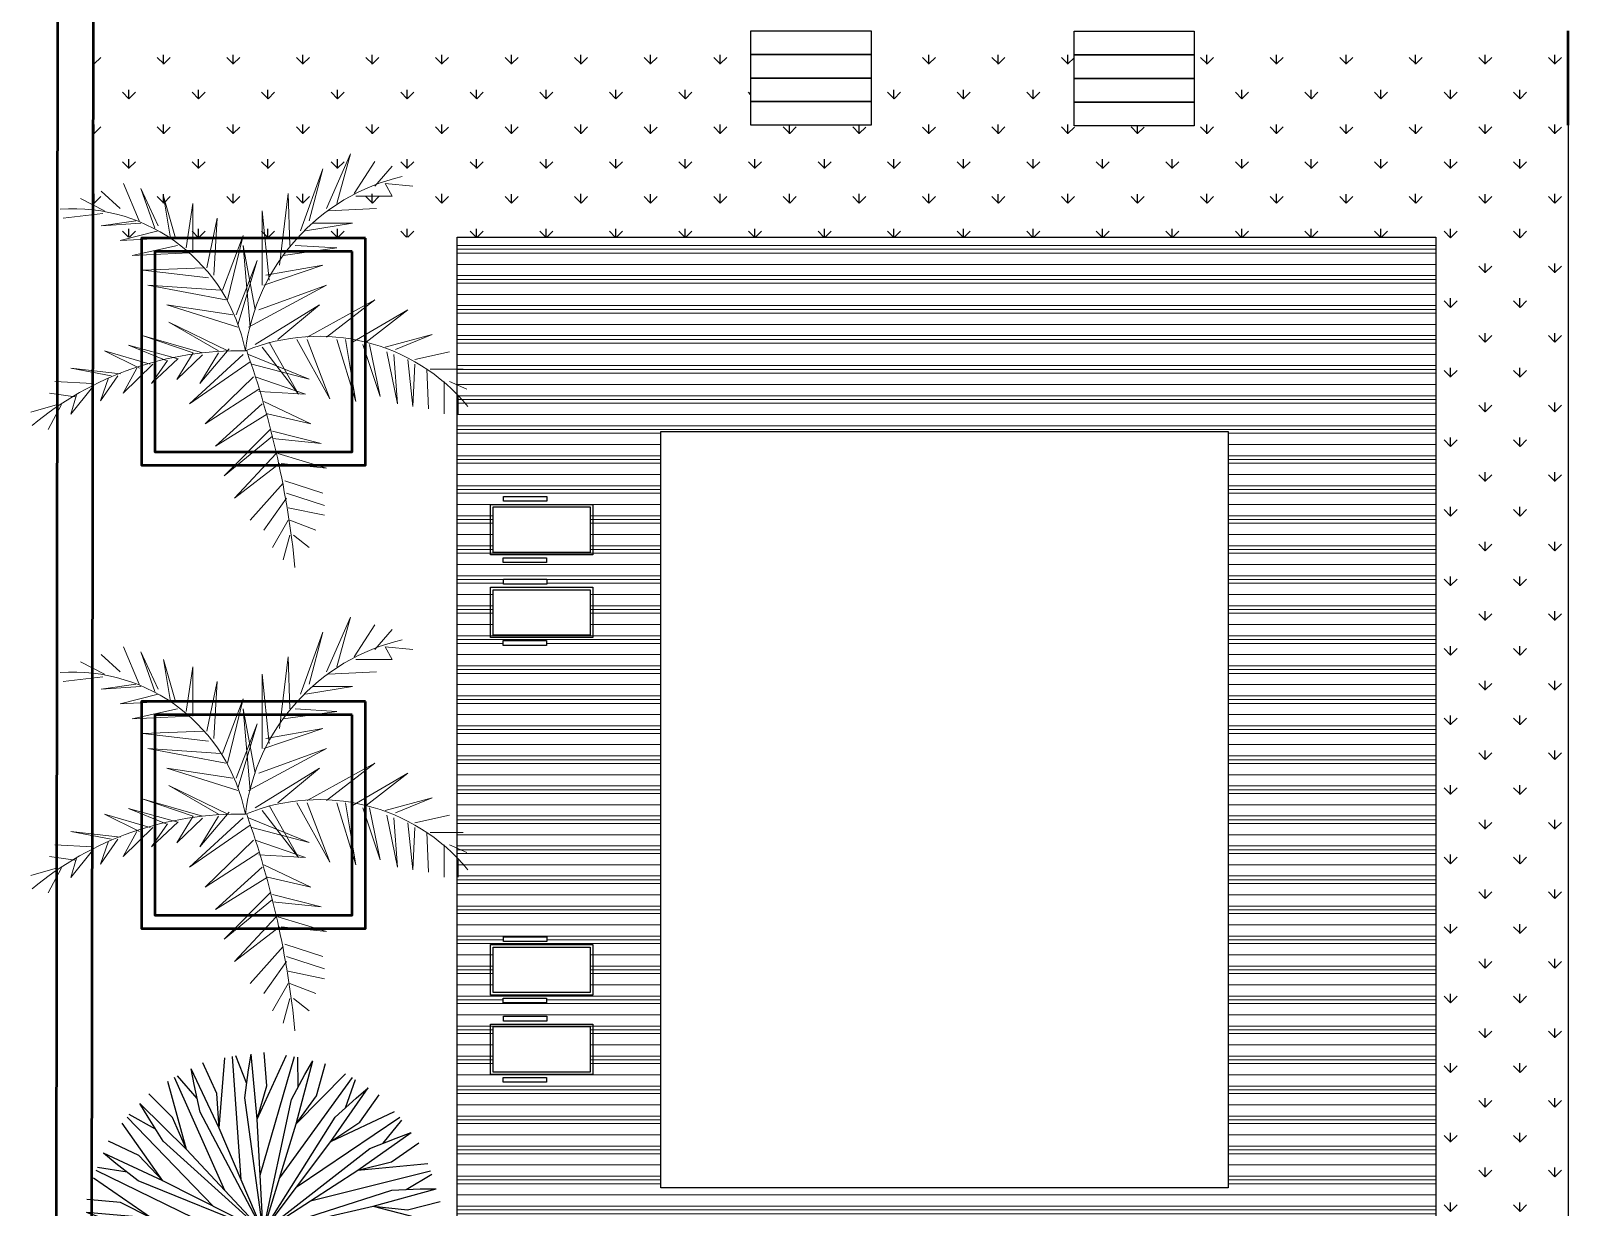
# Model space of a CAD drawing. Header units: millimetres. Extents: x 1521 to 3683, y 1649 to 3322.
# Drawn here: x 1536.54 to 1548.74, y 1670.84 to 1680.17 of the extents above; entities that cross this region are included whole.
import ezdxf

# ---------------------------------------------------------------- set-up
doc = ezdxf.new("R2010")
doc.units = ezdxf.units.MM
doc.header["$LTSCALE"] = 0.1
doc.layers.add('HA', color=74, linetype='Continuous')
doc.layers.add('landscape', color=84, linetype='Continuous', lineweight=9)
doc.layers.add('WALL', color=7, linetype='Continuous', lineweight=50)

# ---------------------------------------------------------------- blocks, each defined once
blk = doc.blocks.new('A$C428B26A6')
for points in [[(-1.63, 0.132), (-1.63, 0.666), (-0.548, 0.666), (-0.548, 0.132)], [(-1.492, 0.698), (-1.492, 0.749), (-1.033, 0.749), (-1.033, 0.698)], [(-1.603, 0.158), (-1.603, 0.639), (-0.575, 0.639), (-0.575, 0.158)], [(-1.496, 0.05), (-1.496, 0.101), (-1.037, 0.101), (-1.037, 0.05)]]:
    blk.add_lwpolyline(points, close=True)
blk = doc.blocks.new('TR2')
for p, q in [((-0.46, 1.077), (-0.4, 1.806)), ((-0.23, 0.538), (-0.32, 1.822)), ((-0.173, 1.536), (-0.285, 1.828)), ((-0.153, 1.682), (-0.125, 1.845)), ((-0.064, 1.169), (-0.125, 1.845)), ((-0.064, 1.169), (0.242, 1.834)), ((-0.032, 0.585), (0.323, 1.821)), ((0.34, 1.12), (0.514, 1.777)), ((0.363, 1.503), (0.358, 1.815)), ((0.432, 1.633), (0.514, 1.777)), ((-0.4, 0.427), (-0.924, 1.603)), ((-0.688, 1.385), (-0.893, 1.62)), ((-0.46, 1.077), (-0.749, 1.691)), ((-0.719, 1.528), (-0.749, 1.691)), ((-0.193, 1.391), (-0.153, 1.682)), ((0.17, 0.56), (0.926, 1.601)), ((0.294, 1.373), (0.432, 1.633)), ((0.34, 1.12), (0.854, 1.641)), ((-0.8, 0.855), (-0.994, 1.56)), ((-0.657, 1.241), (-0.719, 1.528)), ((0.703, 0.936), (1.09, 1.494)), ((0.855, 1.288), (0.957, 1.583)), ((0.964, 1.387), (1.09, 1.494)), ((-0.8, 0.855), (-1.282, 1.333)), ((-1.198, 1.19), (-1.282, 1.333)), ((0, 0), (-0.193, 1.391)), ((0, 0), (0.294, 1.373)), ((0.746, 1.189), (0.964, 1.387)), ((-1.044, 0.529), (-1.467, 1.126)), ((-0.522, 0.265), (-1.416, 1.19)), ((-1.12, 1.066), (-1.393, 1.217)), ((-1.042, 0.941), (-1.198, 1.19)), ((0, 0), (-0.657, 1.241)), ((0, 0), (0.746, 1.189)), ((0.351, 0.468), (1.418, 1.188)), ((0.703, 0.936), (1.364, 1.249)), ((1.244, 0.918), (1.44, 1.16)), ((0.981, 0.64), (1.536, 1.031)), ((1.108, 0.863), (1.38, 0.973)), ((1.38, 0.973), (1.536, 1.031)), ((-1.044, 0.529), (-1.661, 0.814)), ((-1.533, 0.709), (-1.661, 0.814)), ((0, 0), (-1.042, 0.941)), ((0, 0), (1.108, 0.863)), ((-1.417, 0.618), (-1.725, 0.667)), ((-1.301, 0.528), (-1.533, 0.709)), ((0.981, 0.64), (1.709, 0.708)), ((-1.162, 0.14), (-1.764, 0.557)), ((-0.581, 0.07), (-1.738, 0.634)), ((0, 0), (-1.301, 0.528)), ((0.49, 0.32), (1.739, 0.631)), ((1.483, 0.437), (1.75, 0.598)), ((0, 0), (1.336, 0.432)), ((1.14, 0.266), (1.796, 0.444)), ((1.336, 0.432), (1.63, 0.443)), ((1.63, 0.443), (1.796, 0.444)), ((-1.162, 0.14), (-1.839, 0.197)), ((-1.683, 0.142), (-1.839, 0.197)), ((1.14, 0.266), (1.848, 0.08)), ((-0.57, -0.133), (-1.85, 0.001)), ((-1.543, 0.096), (-1.849, 0.037)), ((-1.403, 0.051), (-1.683, 0.142)), ((0, 0), (-1.403, 0.051)), ((0, 0), (-1.336, -0.432)), ((0, 0), (-1.108, -0.863)), ((0, 0), (-0.746, -1.189)), ((0, 0), (-0.294, -1.373)), ((0, 0), (1.403, -0.051)), ((0, 0), (1.301, -0.528)), ((0, 0), (1.042, -0.941)), ((0, 0), (0.657, -1.241)), ((0, 0), (0.193, -1.391)), ((0.57, 0.133), (1.85, -0.001)), ((-1.14, -0.266), (-1.848, -0.08)), ((0.581, -0.07), (1.738, -0.634)), ((1.162, -0.14), (1.764, -0.557)), ((1.162, -0.14), (1.839, -0.197)), ((1.403, -0.051), (1.683, -0.142)), ((1.543, -0.096), (1.849, -0.037)), ((1.683, -0.142), (1.839, -0.197)), ((-1.14, -0.266), (-1.796, -0.444)), ((0.522, -0.265), (1.416, -1.19)), ((-1.63, -0.443), (-1.796, -0.444)), ((-1.483, -0.437), (-1.75, -0.598)), ((-0.49, -0.32), (-1.739, -0.631)), ((-1.336, -0.432), (-1.63, -0.443)), ((-0.351, -0.468), (-1.418, -1.188)), ((0.4, -0.427), (0.924, -1.603)), ((-0.17, -0.56), (-0.926, -1.601)), ((0.032, -0.585), (-0.323, -1.821)), ((0.23, -0.538), (0.32, -1.822)), ((1.044, -0.529), (1.467, -1.126)), ((1.044, -0.529), (1.661, -0.814)), ((1.301, -0.528), (1.533, -0.709)), ((1.417, -0.618), (1.725, -0.667)), ((-0.981, -0.64), (-1.709, -0.708)), ((-0.981, -0.64), (-1.536, -1.031)), ((1.533, -0.709), (1.661, -0.814)), ((-1.244, -0.918), (-1.44, -1.16)), ((-1.108, -0.863), (-1.38, -0.973)), ((-0.703, -0.936), (-1.364, -1.249)), ((-0.703, -0.936), (-1.09, -1.494)), ((0.8, -0.855), (0.994, -1.56)), ((0.8, -0.855), (1.282, -1.333)), ((1.042, -0.941), (1.198, -1.19)), ((-1.38, -0.973), (-1.536, -1.031)), ((0.46, -1.077), (0.4, -1.806)), ((0.46, -1.077), (0.749, -1.691)), ((1.12, -1.066), (1.393, -1.217)), ((-0.746, -1.189), (-0.964, -1.387)), ((-0.34, -1.12), (-0.854, -1.641)), ((-0.34, -1.12), (-0.514, -1.777)), ((0.064, -1.169), (-0.242, -1.834)), ((0.064, -1.169), (0.125, -1.845)), ((0.657, -1.241), (0.719, -1.528)), ((1.198, -1.19), (1.282, -1.333)), ((-0.964, -1.387), (-1.09, -1.494)), ((-0.855, -1.288), (-0.957, -1.583)), ((-0.294, -1.373), (-0.432, -1.633)), ((0.193, -1.391), (0.153, -1.682)), ((0.688, -1.385), (0.893, -1.62)), ((-0.363, -1.503), (-0.358, -1.815)), ((0.173, -1.536), (0.285, -1.828)), ((0.719, -1.528), (0.749, -1.691)), ((-0.432, -1.633), (-0.514, -1.777)), ((0.153, -1.682), (0.125, -1.845))]:
    blk.add_line(p, q)
for points in [[(0, 0), (-0.064, 1.169), (0.038, 1.516), (0.009, 1.863)], [(0, 0), (-0.46, 1.077), (-0.482, 1.437), (-0.628, 1.754)], [(0, 0), (0.34, 1.12), (0.554, 1.411), (0.646, 1.748)], [(0, 0), (-0.8, 0.855), (-0.945, 1.186), (-1.19, 1.433)], [(0, 0), (0.703, 0.936), (1.003, 1.136), (1.205, 1.421)], [(0, 0), (-1.044, 0.529), (-1.293, 0.791), (-1.609, 0.94)], [(0, 0), (0.981, 0.64), (1.332, 0.725), (1.618, 0.923)], [(0, 0), (-1.162, 0.14), (-1.486, 0.301), (-1.833, 0.333)], [(0, 0), (1.14, 0.266), (1.499, 0.225), (1.837, 0.314)], [(0, 0), (-1.14, -0.266), (-1.499, -0.225), (-1.837, -0.314)], [(0, 0), (-0.981, -0.64), (-1.332, -0.725), (-1.618, -0.923)], [(0, 0), (-0.703, -0.936), (-1.003, -1.136), (-1.205, -1.421)], [(0, 0), (-0.34, -1.12), (-0.554, -1.411), (-0.646, -1.748)], [(0, 0), (0.064, -1.169), (-0.038, -1.516), (-0.009, -1.863)], [(0, 0), (0.46, -1.077), (0.482, -1.437), (0.628, -1.754)], [(0, 0), (1.044, -0.529), (1.293, -0.791), (1.609, -0.94)], [(0, 0), (0.8, -0.855), (0.945, -1.186), (1.19, -1.433)], [(0, 0), (1.162, -0.14), (1.486, -0.301), (1.833, -0.333)]]:
    blk.add_lwpolyline(points)
blk = doc.blocks.new('tree')
at = {"layer": 'landscape'}
for p, q in [((2836.2685, -1270.9671), (2836.416, -1270.6359)), ((2836.416, -1270.6359), (2836.3317, -1270.937)), ((2836.4371, -1270.8768), (2836.5635, -1270.681)), ((2836.5635, -1270.8316), (2836.6689, -1270.7111)), ((2835.1306, -1271.0424), (2835.0358, -1270.8165)), ((2835.1411, -1270.8466), (2835.2254, -1271.0875)), ((2835.2465, -1271.0725), (2835.1411, -1270.8466)), ((2836.6267, -1270.8165), (2836.7953, -1270.8316)), ((2836.6689, -1270.8918), (2836.6267, -1270.8165)), ((2834.9199, -1270.9821), (2834.7724, -1270.9069)), ((2835.0147, -1270.9671), (2834.8988, -1270.8617)), ((2835.2781, -1270.8918), (2835.3202, -1271.1478)), ((2835.3518, -1271.1478), (2835.2781, -1270.8918)), ((2835.984, -1271.3134), (2836.0367, -1270.8768)), ((2836.0367, -1270.8768), (2836.0472, -1271.1929)), ((2836.4476, -1270.8918), (2836.6689, -1270.8918)), ((2834.9093, -1270.9972), (2834.667, -1271.0273)), ((2835.6047, -1271.0273), (2835.5415, -1271.3284)), ((2835.5836, -1271.3736), (2835.6047, -1271.0273)), ((2835.8786, -1270.9821), (2835.9208, -1271.4037)), ((2835.8786, -1271.4338), (2835.8786, -1270.9821)), ((2836.279, -1270.9821), (2836.574, -1270.9671)), ((2834.8988, -1271.0725), (2835.1095, -1271.0424)), ((2835.1411, -1271.0574), (2834.8988, -1271.0725)), ((2835.0147, -1271.1628), (2835.2465, -1271.1026)), ((2836.1421, -1271.1026), (2836.4265, -1271.0574)), ((2836.4265, -1271.0574), (2836.1842, -1271.0574)), ((2835.2992, -1271.1478), (2835.0147, -1271.1628)), ((2835.0884, -1271.2532), (2835.3624, -1271.1929)), ((2835.7628, -1271.1327), (2835.6363, -1271.4639)), ((2835.6679, -1271.5242), (2835.7628, -1271.1327)), ((2835.7628, -1271.1929), (2835.8365, -1271.5844)), ((2835.8049, -1271.6898), (2835.7628, -1271.1929)), ((2836.0051, -1271.2532), (2836.3317, -1271.208)), ((2836.3317, -1271.208), (2836.0788, -1271.1929)), ((2835.4361, -1271.2381), (2835.0884, -1271.2532)), ((2835.847, -1271.2833), (2835.7206, -1271.6145)), ((2835.7311, -1271.6747), (2835.847, -1271.2833)), ((2835.8892, -1271.4338), (2836.2474, -1271.3134)), ((2836.2474, -1271.3134), (2835.8997, -1271.3736)), ((2835.1833, -1271.4338), (2835.6258, -1271.4639)), ((2835.6574, -1271.5242), (2835.1833, -1271.4338)), ((2836.2685, -1271.4338), (2835.7944, -1271.6898)), ((2835.8576, -1271.5844), (2836.2685, -1271.4338)), ((2835.2992, -1271.5543), (2835.6995, -1271.6145)), ((2835.7311, -1271.6898), (2835.2992, -1271.5543)), ((2835.8365, -1271.7952), (2836.2263, -1271.5543)), ((2836.2263, -1271.5543), (2835.9735, -1271.7651)), ((2836.4265, -1271.7801), (2836.7637, -1271.5844)), ((2836.7637, -1271.5844), (2836.5108, -1271.7801)), ((2835.3109, -1271.6588), (2835.6127, -1271.8336)), ((2835.6698, -1271.8336), (2835.3109, -1271.6588)), ((2835.1477, -1271.7404), (2835.4577, -1271.8453)), ((2835.5148, -1271.8453), (2835.1477, -1271.7404)), ((2836.0999, -1272.0963), (2835.9208, -1271.7801)), ((2836.0894, -1271.7651), (2836.2896, -1272.1264)), ((2836.2896, -1272.1264), (2836.1526, -1271.7651)), ((2836.6267, -1271.8102), (2836.9112, -1271.735)), ((2836.9112, -1271.735), (2836.6899, -1271.8253)), ((2835.0662, -1271.7987), (2835.2946, -1271.8919)), ((2835.3598, -1271.8803), (2835.0662, -1271.7987)), ((2835.3598, -1272.0085), (2835.4577, -1271.8453)), ((2835.5148, -1271.8569), (2835.3598, -1272.0085)), ((2835.7628, -1271.8554), (2835.4361, -1272.1565)), ((2835.678, -1271.822), (2835.4985, -1272.0318)), ((2835.4985, -1272.0318), (2835.6127, -1271.8453)), ((2835.7944, -1271.8554), (2836.1631, -1272.006)), ((2835.8786, -1271.8102), (2836.0999, -1272.0963)), ((2836.4897, -1271.7952), (2836.5951, -1272.1114)), ((2836.5951, -1272.1114), (2836.5319, -1271.7952)), ((2836.6373, -1271.8403), (2836.7005, -1272.1565)), ((2836.7005, -1272.1565), (2836.6794, -1271.8554)), ((2836.8058, -1271.8855), (2837.0166, -1271.8403)), ((2834.7154, -1271.9385), (2834.9601, -1271.9852)), ((2835.0172, -1271.9735), (2834.7154, -1271.9385)), ((2835.368, -1271.8803), (2835.2048, -1272.0318)), ((2835.2048, -1272.0318), (2835.3027, -1271.8919)), ((2835.4361, -1272.1565), (2835.8049, -1271.9006)), ((2836.1631, -1272.006), (2835.8154, -1271.9156)), ((2836.7637, -1271.8855), (2836.7953, -1272.1716)), ((2836.7953, -1272.1716), (2836.8058, -1271.9156)), ((2836.8796, -1271.9457), (2836.8901, -1272.1866)), ((2836.9007, -1271.9457), (2837.1008, -1271.9457)), ((2834.8459, -1272.0318), (2834.6175, -1272.0201)), ((2834.8459, -1272.0551), (2834.7154, -1272.2183)), ((2835.0009, -1271.9852), (2834.8949, -1272.1367)), ((2834.8949, -1272.1367), (2834.9438, -1271.9968)), ((2835.826, -1271.9909), (2835.531, -1272.277)), ((2835.8365, -1271.9909), (2836.1421, -1272.0963)), ((2834.7399, -1272.1134), (2834.5849, -1272.0901)), ((2834.7154, -1272.2183), (2834.748, -1272.1017)), ((2835.531, -1272.277), (2835.8576, -1272.0662)), ((2836.1421, -1272.0963), (2835.8576, -1272.0812)), ((2834.6339, -1272.16), (2834.4707, -1272.2066)), ((2834.6583, -1272.16), (2834.5768, -1272.3115)), ((2835.8786, -1272.1565), (2835.5942, -1272.4125)), ((2835.5942, -1272.4125), (2835.9103, -1272.2168)), ((2835.9419, -1272.3221), (2836.2369, -1272.3974)), ((2836.2369, -1272.3974), (2835.9419, -1272.3673)), ((2835.9629, -1272.4576), (2835.7101, -1272.7287)), ((2835.7101, -1272.7287), (2835.984, -1272.5179)), ((2835.9735, -1272.4576), (2836.2685, -1272.548)), ((2836.2685, -1272.548), (2835.9945, -1272.5179)), ((2836.0051, -1272.6383), (2835.8049, -1272.8642)), ((2836.0262, -1272.7287), (2835.8892, -1272.9244)), ((2836.0367, -1272.7889), (2836.258, -1272.8341)), ((2836.0367, -1272.8642), (2835.9419, -1273.0298)), ((2836.0472, -1272.8642), (2836.2053, -1272.9244)), ((2836.0472, -1272.9545), (2836.0051, -1273.1051)), ((2836.0683, -1272.9545), (2836.1631, -1273.0298))]:
    blk.add_line(p, q, dxfattribs=at)
at = {"layer": 'landscape', "color": 54}
for p, q in [((2836.1104, -1271.1026), (2836.2474, -1270.7262)), ((2836.2474, -1270.7262), (2836.1631, -1271.0424)), ((2835.4572, -1270.937), (2835.4151, -1271.208)), ((2835.4572, -1271.2381), (2835.4572, -1270.937)), ((2835.1517, -1271.3435), (2835.5204, -1271.3284)), ((2835.552, -1271.3887), (2835.1517, -1271.3435)), ((2836.1526, -1271.75), (2836.5635, -1271.5242)), ((2836.5635, -1271.5242), (2836.2685, -1271.75)), ((2836.3317, -1271.7651), (2836.4476, -1272.1415)), ((2836.4476, -1272.1415), (2836.3844, -1271.7651)), ((2834.9193, -1271.8336), (2835.1314, -1271.9385)), ((2835.1967, -1271.9152), (2834.9193, -1271.8336)), ((2835.213, -1271.9152), (2835.0335, -1272.0901)), ((2835.0335, -1272.0901), (2835.1151, -1271.9385)), ((2836.9849, -1272.021), (2836.9849, -1272.2168)), ((2837.0166, -1272.021), (2837.1219, -1272.0662)), ((2835.8892, -1272.1415), (2836.1737, -1272.277)), ((2837.0692, -1272.1114), (2837.0692, -1272.2168)), ((2836.1737, -1272.277), (2835.9103, -1272.2168)), ((2835.9313, -1272.3071), (2835.6469, -1272.5932)), ((2835.6469, -1272.5932), (2835.9419, -1272.3523)), ((2836.0156, -1272.6233), (2836.2474, -1272.6985)), ((2836.0262, -1272.6985), (2836.258, -1272.7738))]:
    blk.add_line(p, q, dxfattribs=at)
for centre, radius, start, end in [((2837.0144, -1271.9883), 1.2482, 103.15977, 172.88279), ((2834.725, -1272.0392), 1.0707, 11.06747, 94.00852), ((2836.2234, -1272.9217), 1.1765, 39.60399, 112.36191), ((2835.7322, -1273.7866), 1.9534, 88.72033, 129.91169), ((2830.5038, -1273.7021), 5.6011, 5.64896, 19.48728)]:
    blk.add_arc(centre, radius, start, end, dxfattribs=at)

msp = doc.modelspace()

# ---------------------------------------------------------------- hatches: boundary and pattern name
h = msp.add_hatch()
h.set_pattern_fill('GRASS', color=3, scale=0.015357, style=0)
h.set_pattern_definition([(90, (-672.83713, -128.37974), (-0.27582132, 0.27582132), [0.07313822, -0.47850442]), (45, (-672.83713, -128.37974), (-0.27582151, 0.27582151), [0.07313822, -0.316932296]), (135, (-672.83713, -128.37974), (-0.27582151, -0.27582151), [0.07313822, -0.316932296])])
h.paths.add_polyline_path([(1544.8159, 1679.7915), (1544.8159, 1679.979), (1545.7697, 1679.979), (1545.7697, 1679.7915)])
h.paths.add_polyline_path([(1545.7697, 1679.6041), (1545.7697, 1679.4167), (1544.8159, 1679.4167), (1544.8159, 1679.6041)])
h.paths.add_polyline_path([(1545.7697, 1679.7915), (1545.7697, 1679.6041), (1544.8159, 1679.6041), (1544.8159, 1679.7915)])
h.paths.add_polyline_path([(1542.2539, 1679.7949), (1542.2539, 1679.9824), (1543.2077, 1679.9824), (1543.2077, 1679.7949)])
h.paths.add_polyline_path([(1543.2077, 1679.7949), (1543.2077, 1679.6075), (1542.2539, 1679.6075), (1542.2539, 1679.7949)])
h.paths.add_polyline_path([(1548.7357, 1679.4198), (1551.0857, 1679.4198), (1551.0857, 1667.6042), (1551.6939, 1667.6042), (1551.6939, 1680.17), (1551.0172, 1680.17), (1551.0172, 1679.42)])
h.paths.add_polyline_path([(1548.7357, 1667.6042), (1548.7357, 1679.4198), (1548.7357, 1680.1698), (1537.0372, 1680.17), (1537.0372, 1678.5318), (1547.6844, 1678.5318), (1547.6844, 1669.1044), (1541.1191, 1669.1044), (1541.1191, 1667.6042)])
at = {"lineweight": 0}
h = msp.add_hatch(dxfattribs=at)
h.set_pattern_fill('PLASTI', color=33, scale=0.0375, style=0)
h.set_pattern_definition([(0, (380.08508, 780.1986), (0, 0.238125), []), (0, (380.08508, 780.22836), (0, 0.238125), []), (0, (380.08508, 780.25812), (0, 0.238125), []), (0, (380.08508, 780.34742), (0, 0.238125), [])])
h.paths.add_polyline_path([(1541.5388, 1676.9921), (1546.0388, 1676.9921), (1546.0388, 1670.9921), (1541.5388, 1670.9921)], flags=16)
h.paths.add_polyline_path([(1542.8086, 1669.7622), (1542.4482, 1669.7622), (1542.4482, 1670.5336), (1542.8086, 1670.5336)])
h.paths.add_polyline_path([(1542.89, 1669.8428), (1542.8513, 1669.8428), (1542.8513, 1670.1872), (1542.89, 1670.1872)])
h.paths.add_polyline_path([(1542.404, 1669.8453), (1542.3653, 1669.8453), (1542.3653, 1670.1898), (1542.404, 1670.1898)])
h.paths.add_polyline_path([(1543.4374, 1670.5336), (1543.4374, 1669.7622), (1543.077, 1669.7622), (1543.077, 1670.5336)])
h.paths.add_polyline_path([(1543.5188, 1669.8428), (1543.4801, 1669.8428), (1543.4801, 1670.1872), (1543.5188, 1670.1872)])
h.paths.add_polyline_path([(1542.9941, 1670.1898), (1543.0328, 1670.1898), (1543.0328, 1669.8453), (1542.9941, 1669.8453)])
h.paths.add_polyline_path([(1544.0519, 1670.5336), (1544.0519, 1669.7622), (1543.6915, 1669.7622), (1543.6915, 1670.5336)])
h.paths.add_polyline_path([(1544.0947, 1670.1872), (1544.1333, 1670.1872), (1544.1333, 1669.8428), (1544.0947, 1669.8428)])
h.paths.add_polyline_path([(1543.6473, 1669.8453), (1543.6087, 1669.8453), (1543.6087, 1670.1898), (1543.6473, 1670.1898)])
h.paths.add_polyline_path([(1544.6736, 1669.7622), (1544.3131, 1669.7622), (1544.3131, 1670.5336), (1544.6736, 1670.5336)])
h.paths.add_polyline_path([(1544.269, 1669.8453), (1544.2303, 1669.8453), (1544.2303, 1670.1898), (1544.269, 1670.1898)])
h.paths.add_polyline_path([(1544.7163, 1670.1872), (1544.755, 1670.1872), (1544.755, 1669.8428), (1544.7163, 1669.8428)])
h.paths.add_polyline_path([(1540.2079, 1672.5401), (1540.2079, 1672.9006), (1540.9793, 1672.9006), (1540.9793, 1672.5401)])
h.paths.add_polyline_path([(1540.291, 1672.9447), (1540.291, 1672.9834), (1540.6355, 1672.9834), (1540.6355, 1672.9447)])
h.paths.add_polyline_path([(1540.2885, 1672.4587), (1540.2885, 1672.4974), (1540.6329, 1672.4974), (1540.6329, 1672.4587)])
h.paths.add_polyline_path([(1540.2079, 1671.9098), (1540.2079, 1672.2702), (1540.9793, 1672.2702), (1540.9793, 1671.9098)])
h.paths.add_polyline_path([(1540.2079, 1676.0325), (1540.2079, 1676.393), (1540.9793, 1676.393), (1540.9793, 1676.0325)])
h.paths.add_polyline_path([(1540.2079, 1675.3757), (1540.2079, 1675.7361), (1540.9793, 1675.7361), (1540.9793, 1675.3757)])
h.paths.add_polyline_path([(1540.2885, 1675.2942), (1540.2885, 1675.3329), (1540.6329, 1675.3329), (1540.6329, 1675.2942)])
h.paths.add_polyline_path([(1539.9242, 1678.5318), (1547.6844, 1678.5318), (1547.6844, 1669.1044), (1539.9242, 1669.1044)])
h.paths.add_polyline_path([(1540.6355, 1675.8189), (1540.6355, 1675.7802), (1540.291, 1675.7802), (1540.291, 1675.8189)])

# ---------------------------------------------------------------- linework, layer by layer
msp.add_line((1548.735, 1679.4198), (1548.7357, 1667.4317))
at = {"color": 253}
for points in [[(1542.2539, 1680.1698), (1543.2077, 1680.1698), (1543.2077, 1679.9824), (1542.2539, 1679.9824)], [(1544.8159, 1680.1664), (1545.7697, 1680.1664), (1545.7697, 1679.979), (1544.8159, 1679.979)], [(1542.2539, 1679.9824), (1543.2077, 1679.9824), (1543.2077, 1679.7949), (1542.2539, 1679.7949)], [(1544.8159, 1679.979), (1545.7697, 1679.979), (1545.7697, 1679.7915), (1544.8159, 1679.7915)], [(1542.2539, 1679.7949), (1543.2077, 1679.7949), (1543.2077, 1679.6075), (1542.2539, 1679.6075)], [(1544.8159, 1679.7915), (1545.7697, 1679.7915), (1545.7697, 1679.6041), (1544.8159, 1679.6041)], [(1542.2539, 1679.6075), (1543.2077, 1679.6075), (1543.2077, 1679.4201), (1542.2539, 1679.4201)], [(1544.8159, 1679.6041), (1545.7697, 1679.6041), (1545.7697, 1679.4167), (1544.8159, 1679.4167)]]:
    msp.add_lwpolyline(points, close=True, dxfattribs=at)
for points in [[(1539.9242, 1678.5318), (1547.6844, 1678.5318), (1547.6844, 1669.1044), (1539.9242, 1669.1044)], [(1541.5388, 1676.9921), (1546.0388, 1676.9921), (1546.0388, 1670.9921), (1541.5388, 1670.9921)]]:
    msp.add_lwpolyline(points, close=True)
at = {"layer": 'WALL', "color": 24}
for p, q in [((1536.7642, 1687.6104), (1536.7358, 1665.4837)), ((1537.0468, 1687.61), (1537.0107, 1659.5315))]:
    msp.add_line(p, q, dxfattribs=at)
at = {"layer": 'WALL', "color": 253, "ltscale": 3}
msp.add_line((1548.7357, 1679.4198), (1548.7357, 1680.1698), dxfattribs=at)
at = {"layer": 'WALL', "color": 252}
for points in [[(1539.1964, 1678.5239), (1537.4208, 1678.5239), (1537.4208, 1676.7239), (1539.1964, 1676.7239)], [(1539.0908, 1678.4183), (1537.5264, 1678.4183), (1537.5264, 1676.8295), (1539.0908, 1676.8295)], [(1539.1964, 1674.8486), (1537.4208, 1674.8486), (1537.4208, 1673.0487), (1539.1964, 1673.0487)], [(1539.0908, 1674.743), (1537.5264, 1674.743), (1537.5264, 1673.1543), (1539.0908, 1673.1543)]]:
    msp.add_lwpolyline(points, close=True, dxfattribs=at)

# ---------------------------------------------------------------- block references
at = {"xscale": 0.75, "yscale": 0.75, "zscale": 0.75}
for p in [(1541.4103, 1675.9137), (1541.4103, 1675.2568), (1541.4103, 1672.4213), (1541.4103, 1671.791)]:
    msp.add_blockref('A$C428B26A6', p, dxfattribs=at)
at = {"layer": 'HA', "xscale": 0.76301271622674, "yscale": 0.7630127162267968, "zscale": 0.7630127162273308}
msp.add_blockref('TR2', (1538.3864, 1670.6444), dxfattribs=at)
at = {"layer": 'WALL', "xscale": 1.304061261855849, "yscale": 1.304061261855167, "zscale": 1.3040612618555}
for p in [(-2159.7816, 3336.1797), (-2159.7816, 3332.5044)]:
    msp.add_blockref('tree', p, dxfattribs=at)

doc.saveas('drawing.dxf')
